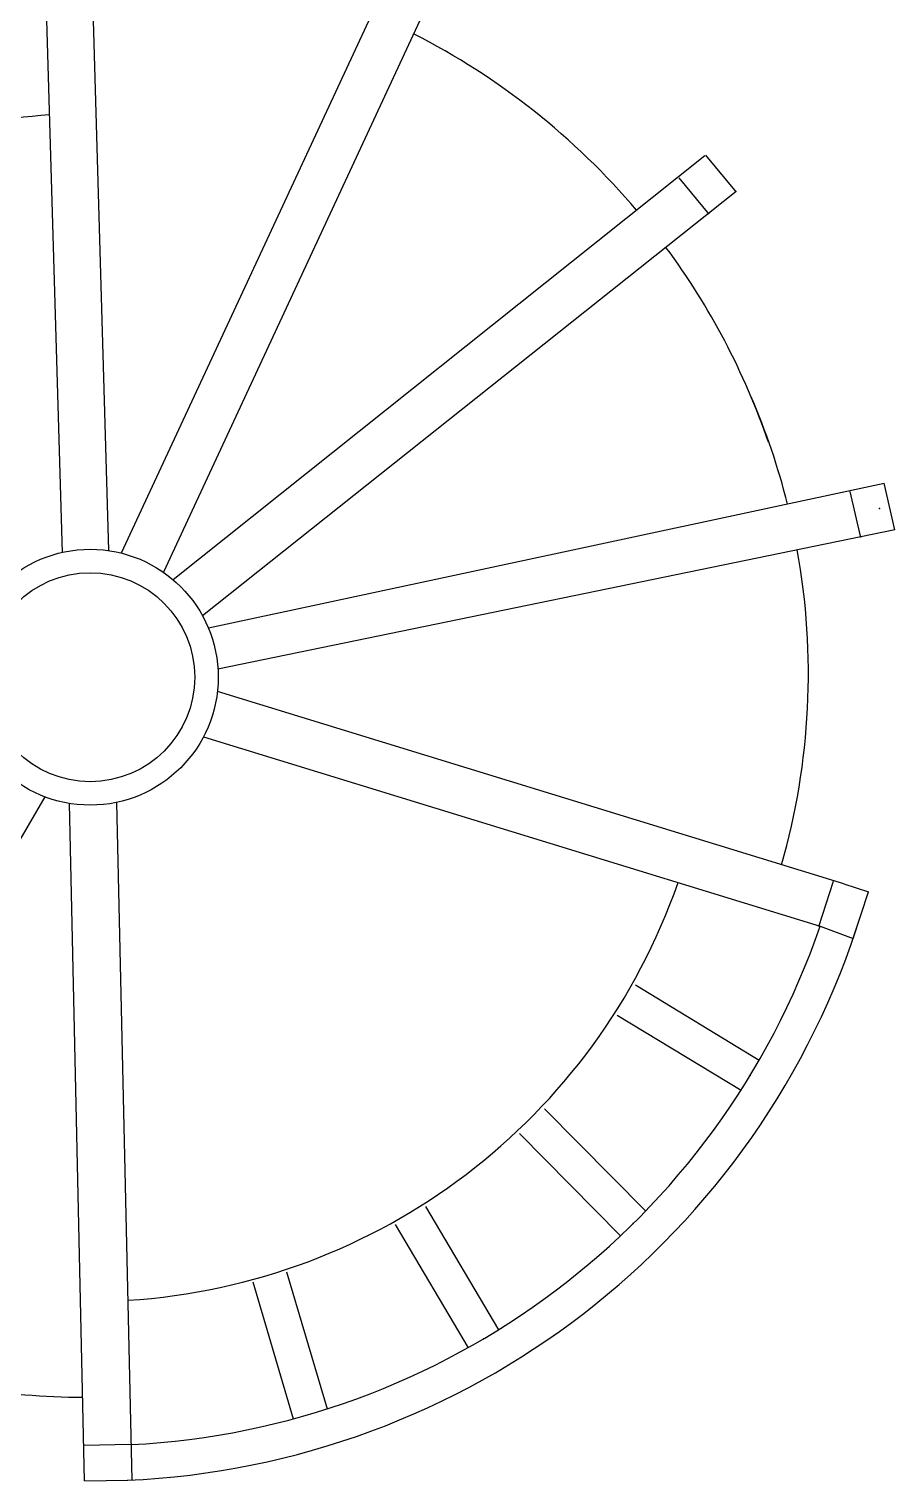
# Model space of a CAD drawing. Header units: metres. Extents: x -98 to 909, y -67 to 255.
# Drawn here: x 162.57 to 169.95, y 84.65 to 97.02 of the extents above; entities that cross this region are included whole.
import ezdxf

# ---------------------------------------------------------------- set-up
doc = ezdxf.new("R2010")
doc.units = ezdxf.units.M
doc.header["$MEASUREMENT"] = 0
doc.layers.add('bo', color=7, linetype='Continuous')

msp = doc.modelspace()

# ---------------------------------------------------------------- linework, layer by layer
at = {"layer": 'bo'}
for p, q in [((162.68408, 98.40718), (162.85435, 92.55977)), ((163.08051, 98.42238), (163.24848, 92.57535)), ((165.81015, 97.83176), (163.35556, 92.55448)), ((166.16955, 97.66997), (163.71613, 92.39119)), ((168.32843, 95.93687), (163.79975, 92.32679)), ((168.59703, 95.62704), (168.33842, 95.94211)), ((168.10619, 95.7515), (168.36293, 95.43943)), ((168.59661, 95.63426), (164.05031, 92.01875)), ((168.83788, 93.59296), (168.83672, 93.59256)), ((168.87027, 93.49835), (168.86989, 93.49822)), ((169.85517, 93.14764), (164.10073, 91.91331)), ((169.94797, 92.75155), (169.85499, 93.14842)), ((169.56248, 93.07988), (169.6551, 92.68654)), ((169.94797, 92.75155), (164.18134, 91.56607)), ((169.51273, 89.73567), (164.17669, 91.37449)), ((164.05814, 90.98901), (169.31025, 89.37508)), ((159.79659, 85.51303), (162.71074, 90.47629)), ((163.04413, 84.65006), (162.91637, 90.4213)), ((163.31862, 90.43022), (163.44708, 84.65802)), ((169.42195, 89.75658), (169.29544, 89.3691)), ((169.51273, 89.73567), (169.72223, 89.66793)), ((169.59196, 89.27209), (169.72223, 89.66793)), ((169.31025, 89.37508), (169.59196, 89.27209)), ((168.79266, 88.23302), (167.73866, 88.8728)), ((168.63699, 87.97657), (167.58299, 88.61635)), ((167.82473, 86.94826), (166.96367, 87.81997)), ((167.6113, 86.73744), (166.75024, 87.60915)), ((166.57308, 85.93788), (165.95325, 86.9879)), ((166.31473, 85.78538), (165.69491, 86.8354)), ((164.82535, 85.17773), (164.48098, 86.34335)), ((165.11306, 85.26273), (164.76869, 86.42835)), ((163.4433, 84.96003), (163.03575, 84.95288)), ((163.04413, 84.65006), (163.41436, 84.65648))]:
    msp.add_line(p, q, dxfattribs=at)
for radius in [1.08981, 0.88981]:
    msp.add_circle((163.09374, 91.49658), radius, dxfattribs=at)
for centre, radius, start, end in [((163.05579, 91.49908), 6.1486, 40.270494, 62.993609), ((163.10604, 91.46949), 4.83133, 94.276037, 122.188637), ((163.05579, 91.49908), 6.1486, 18.975171, 36.515331), ((163.26677, 91.5274), 5.94359, 14.040266, 23.41908), ((163.26677, 91.5274), 5.94359, 344.09329, 10.226059), ((163.07753, 91.49658), 5.31861, 273.641105, 340.794098), ((163.1081, 91.50828), 6.85865, 272.506465, 342.792531), ((163.1123, 91.50557), 6.5539, 272.894895, 341.0301), ((163.05623, 91.50748), 6.14505, 251.310453, 269.766638)]:
    msp.add_arc(centre, radius, start, end, dxfattribs=at)
for p in [(168.46431, 95.78715), (169.81601, 92.9325), (168.71483, 88.10479), (167.71801, 86.84285), (166.4439, 85.86163)]:
    msp.add_point(p, dxfattribs=at)

doc.saveas('drawing.dxf')
